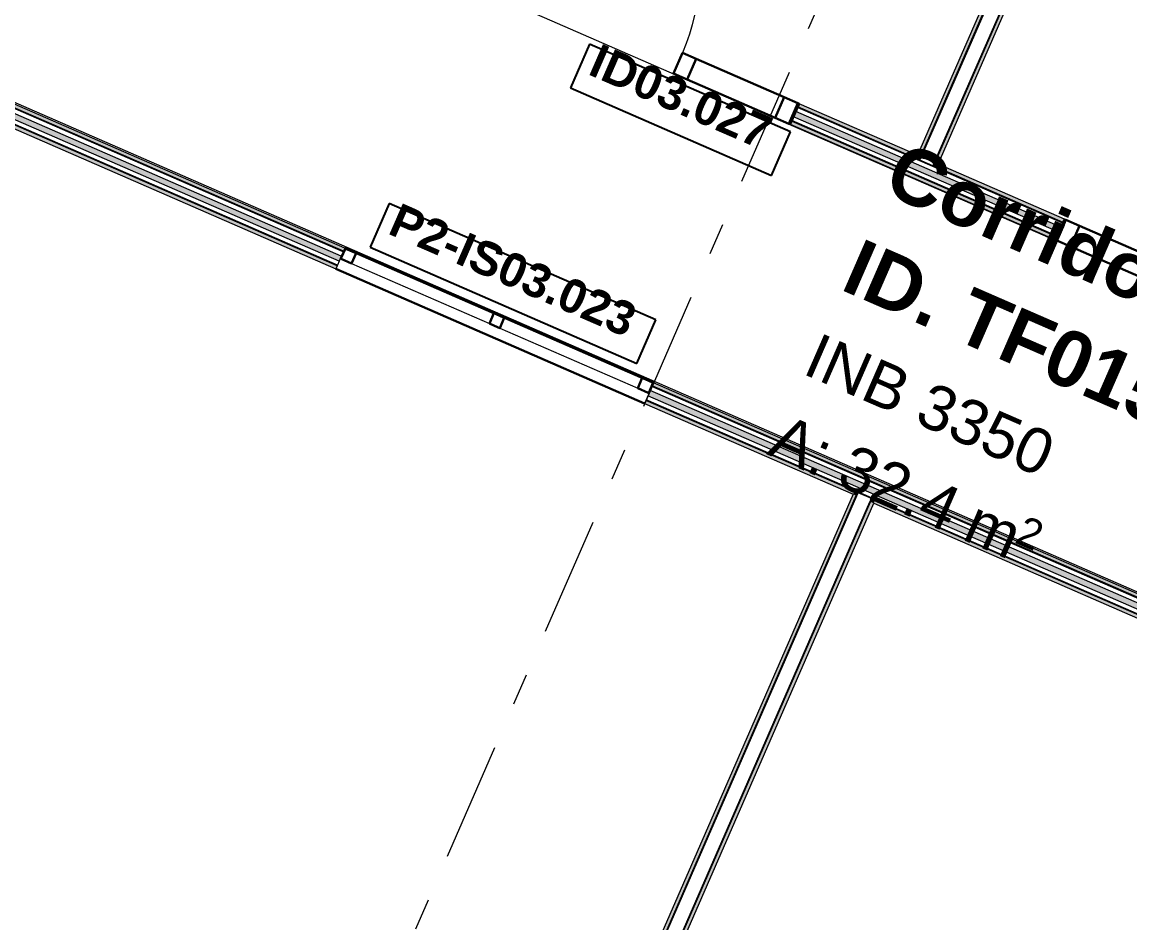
# Model space of a CAD drawing. Header units: millimetres. Extents: x -35034 to 431752, y -71616 to 25069.
# Drawn here: x 347304 to 352236, y -34125 to -30114 of the extents above; entities that cross this region are included whole.
import ezdxf
from ezdxf.enums import TextEntityAlignment as Align

# ---------------------------------------------------------------- set-up
doc = ezdxf.new("R2010")
doc.units = ezdxf.units.MM
doc.header["$MEASUREMENT"] = 0
doc.linetypes.add('Double Dashed', pattern=[1093.611073, 529.166651, -211.666656, 141.111112, -211.666656])
for name, color, linetype in [('New_A-05-M_Gross_Int_Circulation', 7, 'Continuous'), ('New_A-15-MG_Structural_Grid_Phase_2', 7, 'Continuous'), ('New_A-25-M_Wall_Int', 7, 'Continuous'), ('New_ArchiCAD Door Markers', 7, 'Continuous'), ('New_ArchiCAD Doors', 7, 'Continuous'), ('New_ArchiCAD Window Markers', 7, 'Continuous'), ('New_ArchiCAD Windows', 7, 'Continuous')]:
    doc.layers.add(name, color=color, linetype=linetype)
for name, color, linetype, lineweight, true_color in [('New_A-05-M_Gross_Int_Circulation_Pen_No__74', 7, 'Continuous', 20, 0x606060), ('New_A-15-MG_Structural_Grid_Phase_2_Pen_No__222', 7, 'Continuous', 13, 0x65af33), ('New_A-25-M_Wall_Int_Pen_No__107', 7, 'Continuous', 15, 0xa6a6a6), ('New_ArchiCAD Doors_Pen_No__43', 7, 'Continuous', 30, 0x444444), ('New_ArchiCAD Doors_Pen_No__63', 7, 'Continuous', 20, 0x606060), ('New_ArchiCAD Windows_Pen_No__23', 7, 'Continuous', 30, 0x2a2a2a), ('New_ArchiCAD Windows_Pen_No__43', 7, 'Continuous', 30, 0x444444)]:
    doc.layers.add(name, color=color, linetype=linetype, lineweight=lineweight, true_color=true_color)
for name, color, linetype, lineweight in [('New_A-25-M_Wall_Int_Pen_No__1', 7, 'Continuous', 13), ('New_ArchiCAD Door Markers_Pen_No__1', 7, 'Continuous', 13), ('New_ArchiCAD Door Markers_Pen_No__5', 7, 'Continuous', 25), ('New_ArchiCAD Doors_Pen_No__1', 7, 'Continuous', 13), ('New_ArchiCAD Window Markers_Pen_No__1', 7, 'Continuous', 13), ('New_ArchiCAD Window Markers_Pen_No__5', 7, 'Continuous', 25), ('New_ArchiCAD Windows_Pen_No__1', 7, 'Continuous', 13), ('New_ArchiCAD Windows_Pen_No__83', 8, 'Continuous', 20), ('New_ArchiCAD Zone Stamps_Pen_No__9', 7, 'Continuous', 13)]:
    doc.layers.add(name, color=color, linetype=linetype, lineweight=lineweight)
doc.styles.add('GENERATED_STYLE_1', font='')
doc.styles.add('GENERATED_STYLE_2', font='')
doc.styles.add('GENERATED_STYLE_3', font='')
doc.styles.add('GENERATED_STYLE_4', font='')
doc.styles.get('GENERATED_STYLE_1').set_extended_font_data('Swis721 BT', bold=True)
doc.styles.get('GENERATED_STYLE_2').set_extended_font_data('Arial', bold=True)
doc.styles.get('GENERATED_STYLE_3').set_extended_font_data('Arial')
doc.styles.get('GENERATED_STYLE_4').set_extended_font_data('Swis721 BT')

# ---------------------------------------------------------------- blocks, each defined once
blk = doc.blocks.new('Corridor 01-Third_INB 3350_68_2', base_point=(352061.9, -32200.4))
at = {"layer": 'New_A-05-M_Gross_Int_Circulation_Pen_No__74', "linetype": 'Continuous'}
for p, q in [((358967.8, -34165.5), (339158.2, -25527.6)), ((338642.9, -26709.4), (356580.5, -34531))]:
    blk.add_line(p, q, dxfattribs=at)
at = {"layer": 'New_ArchiCAD Zone Stamps_Pen_No__9'}
for tag, height, style, p in [('ROOM_NAME', 250, 'GENERATED_STYLE_2', (351229.1, -30640.8)), ('zoneNameLine2', 250, 'GENERATED_STYLE_2', (351040.7, -31072.9)), ('ROOM_NUMBER', 200, 'GENERATED_STYLE_3', (350852.2, -31493.6)), ('measuredAreaCode', 200, 'GENERATED_STYLE_3', (350695.2, -31853.7)), ('DUMMY_649', 200, 'GENERATED_STYLE_3', (351002.6, -31987.8)), ('DUMMY_650', 200, 'GENERATED_STYLE_3', (351492, -32201.2)), ('DUMMY_651', 133.3, 'GENERATED_STYLE_3', (351771.2, -32307.7))]:
    blk.add_attdef(tag, text='', height=height, rotation=336.4404, dxfattribs=dict(at, style=style)).set_placement(p, align=Align.TOP_LEFT)
blk = doc.blocks.new('*X1014', base_point=(341458.1, 0))
at = {"layer": 'New_A-25-M_Wall_Int_Pen_No__107', "linetype": 'Continuous'}
blk.add_hatch(color=256, dxfattribs=at).paths.add_polyline_path([(350738.8, -30534.7), (351919.7, -31049.7), (351929.7, -31026.8), (350748.8, -30511.8)])
blk = doc.blocks.new('Door with Sidelight on Side 2 19_12')
at = {"layer": 'New_ArchiCAD Doors_Pen_No__1', "linetype": 'Continuous'}
for p, q in [((-755, 0), (-755, -15)), ((755, 0), (755, -15)), ((-755, -15), (-755, -18)), ((-755, -18), (-755, -38)), ((-755, -38), (-755, -63)), ((755, -15), (755, -18)), ((755, -18), (755, -38)), ((755, -38), (755, -63)), ((-755, -63), (-755, -82)), ((-755, -82), (-755, -85)), ((-755, -85), (-755, -100)), ((755, -63), (755, -82)), ((755, -82), (755, -85)), ((755, -85), (755, -100))]:
    blk.add_line(p, q, dxfattribs=at)
at = {"layer": 'New_ArchiCAD Doors_Pen_No__43', "linetype": 'Continuous'}
for p, q in [((-748, 0), (-755, 0)), ((-755, 0), (-755, -100)), ((-682, 0), (-748, 0)), ((-748, 0), (-748, -100)), ((-254, 0), (-682, 0)), ((-682, 0), (-682, -100)), ((-682, -100), (-682, 0)), ((-254, -100), (-254, 0)), ((-188, 0), (-254, 0)), ((-254, 0), (-254, -100)), ((-188, -100), (-188, 0)), ((748, 0), (682, 0)), ((682, 0), (682, -100)), ((748, 0), (755, 0)), ((748, -100), (748, 0)), ((755, 0), (755, -100)), ((-748, -100), (-755, -100)), ((-748, -100), (-682, -100)), ((-682, -100), (-254, -100)), ((-254, -100), (-188, -100)), ((682, -100), (748, -100)), ((748, -100), (755, -100))]:
    blk.add_line(p, q, dxfattribs=at)
at = {"layer": 'New_ArchiCAD Doors_Pen_No__63', "linetype": 'Continuous'}
blk.add_line((682, 0), (682, 870), dxfattribs=at)
blk.add_arc((682, 0), 870, 90, 180, dxfattribs=at)
blk = doc.blocks.new('Door Stamp 17_18')
at = {"layer": 'New_ArchiCAD Door Markers_Pen_No__5', "linetype": 'Continuous'}
for p, q in [((206.6, 241.9), (-770.5, 241.9)), ((-770.5, 241.9), (-770.5, 30.2)), ((206.6, 241.9), (-770.5, 241.9)), ((206.6, 30.2), (206.6, 241.9)), ((-770.5, 30.2), (206.6, 30.2))]:
    blk.add_line(p, q, dxfattribs=at)
at = {"layer": 'New_ArchiCAD Door Markers_Pen_No__1', "style": 'GENERATED_STYLE_1'}
blk.add_attdef('AC_WIDO_ID', text='', height=150, rotation=180, dxfattribs=at).set_placement((147.8, 286.5), align=Align.BOTTOM_LEFT)
blk = doc.blocks.new('Wall_295_2', base_point=(359117.5, -34119.5))
at = {"layer": 'New_A-25-M_Wall_Int_Pen_No__107', "linetype": 'Continuous'}
for points in [[(350757.9, -30490.7), (351284.6, -30720.4), (351290.6, -30706.6), (350763.9, -30477)], [(350724, -30568.6), (351904.9, -31083.6), (351910.9, -31069.8), (350730, -30554.9)], [(351284.6, -30720.4), (351298.3, -30726.4), (351304.3, -30712.6), (351290.6, -30706.6)], [(351362.5, -30754.3), (351376.2, -30760.3), (351382.2, -30746.6), (351368.5, -30740.6)], [(351382.2, -30746.6), (351376.2, -30760.3), (351938.9, -31005.7), (351944.9, -30991.9)]]:
    blk.add_hatch(color=256, dxfattribs=at).paths.add_polyline_path(points)
at = {"layer": 'New_A-25-M_Wall_Int_Pen_No__107', "linetype": 'Continuous', "lineweight": 0, "true_color": 0x535353}
for points in [[(350756.7, -30493.5), (351358.6, -30755.9), (351359.7, -30753.1), (350757.9, -30490.7)], [(350730, -30554.9), (351910.9, -31069.8), (351912.1, -31067.1), (350731.2, -30552.1)], [(351298.3, -30726.4), (351301.1, -30727.6), (351307.1, -30713.8), (351304.3, -30712.6)], [(351358.6, -30755.9), (351361.3, -30757.1), (351362.5, -30754.3), (351359.7, -30753.1)], [(351359.7, -30753.1), (351362.5, -30754.3), (351368.5, -30740.6), (351365.7, -30739.4)], [(351362.5, -30754.3), (351361.3, -30757.1), (351937.7, -31008.4), (351938.9, -31005.7)]]:
    blk.add_hatch(color=251, dxfattribs=at).paths.add_polyline_path(points)
at = {"layer": 'New_A-25-M_Wall_Int_Pen_No__1', "linetype": 'Continuous'}
for p, q in [((350763.9, -30477), (350757.9, -30490.7)), ((350748.8, -30511.8), (350738.8, -30534.7)), ((350756.7, -30493.5), (350748.8, -30511.8)), ((351929.7, -31026.8), (350748.8, -30511.8)), ((350757.9, -30490.7), (350756.7, -30493.5)), ((351937.7, -31008.4), (350756.7, -30493.5)), ((351359.7, -30753.1), (350757.9, -30490.7)), ((350730, -30554.9), (350724, -30568.6)), ((350731.2, -30552.1), (350730, -30554.9)), ((351910.9, -31069.8), (350730, -30554.9)), ((350738.8, -30534.7), (350731.2, -30552.1)), ((351912.1, -31067.1), (350731.2, -30552.1)), ((351919.7, -31049.7), (350738.8, -30534.7)), ((351304.3, -30712.6), (351298.3, -30726.4)), ((351307.1, -30713.8), (351301.1, -30727.6)), ((351365.7, -30739.4), (351359.7, -30753.1)), ((351362.5, -30754.3), (351368.5, -30740.6)), ((351938.9, -31005.7), (351362.5, -30754.3)), ((351937.7, -31008.4), (351929.7, -31026.8)), ((351938.9, -31005.7), (351937.7, -31008.4)), ((351944.9, -30991.9), (351938.9, -31005.7)), ((351910.9, -31069.8), (351904.9, -31083.6)), ((351912.1, -31067.1), (351910.9, -31069.8)), ((351919.7, -31049.7), (351912.1, -31067.1)), ((351929.7, -31026.8), (351919.7, -31049.7))]:
    blk.add_line(p, q, dxfattribs=at)
at = {"layer": 'New_A-25-M_Wall_Int_Pen_No__1', "linetype": 'Continuous', "flags": 128}
for points in [[(351290.6, -30706.6), (350763.9, -30477)], [(350724, -30568.6), (351904.9, -31083.6)], [(351944.9, -30991.9), (351382.2, -30746.6)]]:
    blk.add_lwpolyline(points, dxfattribs=at)
at = {"layer": 'New_A-25-M_Wall_Int', "color": 250, "lineweight": 50, "true_color": 0x2a2a2a}
blk.add_blockref('*X1014', (341458.1, 0), dxfattribs=at)
at = {"layer": 'New_ArchiCAD Door Markers'}
ref = blk.add_blockref('Door Stamp 17_18', (350031.9, -30266.9), dxfattribs=dict(at, rotation=156.4404115839991))
ref.add_attrib('AC_WIDO_ID', 'ID03.027', dxfattribs={"layer": 'New_ArchiCAD Door Markers_Pen_No__1', "color": 7, "height": 150, "rotation": 336.4404, "style": 'GENERATED_STYLE_1'}).set_placement((349799.7, -30384.8), align=Align.BOTTOM_LEFT)
at = {"layer": 'New_ArchiCAD Doors', "color": 251, "linetype": 'Continuous', "lineweight": 20, "true_color": 0x606060, "xscale": -0.9999999999999999, "zscale": 1000, "rotation": 336.440411583999}
blk.add_blockref('Door with Sidelight on Side 2 19_12', (350071.9, -30175.2), dxfattribs=at)
at = {"layer": 'New_ArchiCAD Doors', "color": 251, "linetype": 'Continuous', "lineweight": 20, "true_color": 0x606060, "zscale": 1000, "rotation": 336.440411583999}
blk.add_blockref('Door with Sidelight on Side 2 19_12', (352636.9, -31293.7), dxfattribs=at)
blk = doc.blocks.new('Wall_298_2', base_point=(351290.6, -30706.6))
at = {"layer": 'New_A-25-M_Wall_Int_Pen_No__107', "linetype": 'Continuous'}
for points in [[(352889.4, -27040), (352649.6, -27590), (352663.3, -27596), (352903.1, -27046)], [(352967.3, -27074), (352727.5, -27624), (352741.2, -27630), (352981.1, -27080)], [(352609.6, -27681.7), (351290.6, -30706.6), (351304.3, -30712.6), (352623.3, -27687.7)], [(352687.5, -27715.7), (351368.5, -30740.6), (351382.2, -30746.6), (352701.3, -27721.7)]]:
    blk.add_hatch(color=256, dxfattribs=at).paths.add_polyline_path(points)
at = {"layer": 'New_A-25-M_Wall_Int_Pen_No__107', "linetype": 'Continuous', "lineweight": 0, "true_color": 0x535353}
for points in [[(352903.1, -27046), (352663.3, -27596), (352666.1, -27597.2), (352905.9, -27047.2)], [(352964.6, -27072.8), (352724.7, -27622.8), (352727.5, -27624), (352967.3, -27074)], [(352623.3, -27687.7), (351304.3, -30712.6), (351307.1, -30713.8), (352626.1, -27688.9)], [(352684.8, -27714.5), (351365.7, -30739.4), (351368.5, -30740.6), (352687.5, -27715.7)]]:
    blk.add_hatch(color=251, dxfattribs=at).paths.add_polyline_path(points)
at = {"layer": 'New_A-25-M_Wall_Int_Pen_No__1', "linetype": 'Continuous'}
for p, q in [((352903.1, -27046), (352663.3, -27596)), ((352905.9, -27047.2), (352666.1, -27597.2)), ((352964.6, -27072.8), (352724.7, -27622.8)), ((352967.3, -27074), (352727.5, -27624)), ((352623.3, -27687.7), (351304.3, -30712.6)), ((352626.1, -27688.9), (351307.1, -30713.8)), ((352684.8, -27714.5), (351365.7, -30739.4)), ((352687.5, -27715.7), (351368.5, -30740.6))]:
    blk.add_line(p, q, dxfattribs=at)
at = {"layer": 'New_A-25-M_Wall_Int_Pen_No__1', "linetype": 'Continuous', "flags": 128}
for points in [[(352889.4, -27040), (352649.6, -27590)], [(352741.2, -27630), (352981.1, -27080)], [(352609.6, -27681.7), (351290.6, -30706.6)], [(351382.2, -30746.6), (352701.3, -27721.7)]]:
    blk.add_lwpolyline(points, dxfattribs=at)
blk = doc.blocks.new('Wall_311_2', base_point=(347462.3, -40589.7))
at = {"layer": 'New_A-25-M_Wall_Int_Pen_No__107', "linetype": 'Continuous'}
for points in [[(347434, -40442.1), (351018, -32222.7), (351004.3, -32216.7), (347420.2, -40436.1)], [(349346.3, -36269.3), (351095.9, -32256.7), (351082.2, -32250.7), (349332.5, -36263.3)], [(349332.5, -36263.3), (349326.5, -36277), (349340.3, -36283), (349346.3, -36269.3)], [(349298.5, -36341.2), (349292.5, -36354.9), (349306.3, -36360.9), (349312.3, -36347.2)], [(349292.5, -36354.9), (347498.1, -40470.1), (347511.9, -40476.1), (349306.3, -36360.9)]]:
    blk.add_hatch(color=256, dxfattribs=at).paths.add_polyline_path(points)
at = {"layer": 'New_A-25-M_Wall_Int_Pen_No__107', "linetype": 'Continuous', "lineweight": 0, "true_color": 0x535353}
for points in [[(347436.7, -40443.3), (351020.8, -32223.9), (351018, -32222.7), (347434, -40442.1)], [(349299.7, -36338.4), (351082.2, -32250.7), (351079.4, -32249.5), (349297, -36337.2)], [(349326.5, -36277), (349325.3, -36279.8), (349339.1, -36285.8), (349340.3, -36283)], [(349295.8, -36340), (347495.4, -40468.9), (347498.1, -40470.1), (349298.5, -36341.2)], [(349297, -36337.2), (349295.8, -36340), (349298.5, -36341.2), (349299.7, -36338.4)], [(349299.7, -36338.4), (349298.5, -36341.2), (349312.3, -36347.2), (349313.5, -36344.4)]]:
    blk.add_hatch(color=251, dxfattribs=at).paths.add_polyline_path(points)
at = {"layer": 'New_A-25-M_Wall_Int_Pen_No__1', "linetype": 'Continuous'}
for p, q in [((347434, -40442.1), (351018, -32222.7)), ((347436.7, -40443.3), (351020.8, -32223.9)), ((347495.4, -40468.9), (351079.4, -32249.5)), ((349299.7, -36338.4), (351082.2, -32250.7)), ((349339.1, -36285.8), (349325.3, -36279.8)), ((349340.3, -36283), (349326.5, -36277)), ((347498.1, -40470.1), (349298.5, -36341.2)), ((349298.5, -36341.2), (349312.3, -36347.2)), ((349313.5, -36344.4), (349299.7, -36338.4))]:
    blk.add_line(p, q, dxfattribs=at)
at = {"layer": 'New_A-25-M_Wall_Int_Pen_No__1', "linetype": 'Continuous', "flags": 128}
for points in [[(351004.3, -32216.7), (347420.2, -40436.1)], [(349346.3, -36269.3), (351095.9, -32256.7)], [(347511.9, -40476.1), (349306.3, -36360.9)]]:
    blk.add_lwpolyline(points, dxfattribs=at)
blk = doc.blocks.new('*X1118', base_point=(341458.1, 0))
at = {"layer": 'New_A-25-M_Wall_Int_Pen_No__107', "linetype": 'Continuous'}
blk.add_hatch(color=256, dxfattribs=at).paths.add_polyline_path([(347157.1, -30484.6), (347151.9, -30496.5), (348715.5, -31178.3), (348720.7, -31166.4), (348725.5, -31155.4), (347161.9, -30473.6)])
blk = doc.blocks.new('*X1119', base_point=(341458.1, 0))
at = {"layer": 'New_A-25-M_Wall_Int_Pen_No__107', "linetype": 'Continuous'}
blk.add_hatch(color=256, dxfattribs=at).paths.add_polyline_path([(350095.6, -31766), (350090.4, -31777.9), (354853.9, -33855), (354863.9, -33832.1), (350100.4, -31755)])
blk = doc.blocks.new('Horizontal Multi-Sash Window 19_3')
at = {"layer": 'New_ArchiCAD Windows_Pen_No__1', "linetype": 'Continuous'}
for p, q in [((-750, -12), (-750, 0)), ((750, -12), (750, 0)), ((-750, -32), (-750, -12)), ((-750, -35), (-750, -32)), ((-750, -50), (-750, -35)), ((750, -32), (750, -12)), ((750, -35), (750, -32)), ((750, -50), (750, -35))]:
    blk.add_line(p, q, dxfattribs=at)
at = {"layer": 'New_ArchiCAD Windows_Pen_No__23', "linetype": 'Continuous'}
for p, q in [((-750, 50), (750, 50)), ((-750, -50), (750, -50))]:
    blk.add_line(p, q, dxfattribs=at)
at = {"layer": 'New_ArchiCAD Windows_Pen_No__43', "linetype": 'Continuous'}
for p, q in [((-750, 0), (-745, 0)), ((-745, 0), (-695, 0)), ((-695, 0), (-695, -50)), ((-25, -50), (-25, 0)), ((-25, 0), (0, 0)), ((0, 0), (25, 0)), ((25, 0), (25, -50)), ((695, -50), (695, 0)), ((695, 0), (745, 0)), ((745, 0), (750, 0)), ((-745, -50), (-750, -50)), ((-695, -50), (-745, -50)), ((0, -50), (-25, -50)), ((25, -50), (0, -50)), ((745, -50), (695, -50)), ((750, -50), (745, -50))]:
    blk.add_line(p, q, dxfattribs=at)
at = {"layer": 'New_ArchiCAD Windows_Pen_No__83', "linetype": 'Continuous'}
for p, q in [((-745, -50), (-745, 0)), ((-695, 0), (-25, 0)), ((25, 0), (695, 0)), ((745, -50), (745, 0)), ((-25, -50), (-695, -50)), ((695, -50), (25, -50))]:
    blk.add_line(p, q, dxfattribs=at)
blk = doc.blocks.new('Window Stamp 18_8')
at = {"layer": 'New_ArchiCAD Window Markers_Pen_No__5', "linetype": 'Continuous'}
for p, q in [((647.5, -150), (-647.5, -150)), ((-647.5, -150), (-647.5, -361.8)), ((647.5, -150), (-647.5, -150)), ((647.5, -361.8), (647.5, -150)), ((-647.5, -361.8), (647.5, -361.8))]:
    blk.add_line(p, q, dxfattribs=at)
at = {"layer": 'New_ArchiCAD Window Markers_Pen_No__1', "style": 'GENERATED_STYLE_1'}
blk.add_attdef('AC_WIDO_ID', text='', height=150, rotation=180, dxfattribs=at).set_placement((588.7, -105.4), align=Align.BOTTOM_LEFT)
blk = doc.blocks.new('Wall_312_2', base_point=(357231.8, -34823.2))
at = {"layer": 'New_A-25-M_Wall_Int_Pen_No__107', "linetype": 'Continuous', "lineweight": 0, "true_color": 0x535353}
for points in [[(347169.9, -30455.3), (348733.5, -31137.1), (348734.7, -31134.3), (347171.1, -30452.5)], [(347143.1, -30516.7), (348706.7, -31198.5), (348707.9, -31195.7), (347144.3, -30514)], [(350109.6, -31733.9), (350108.4, -31736.6), (354871.9, -33813.8), (354873.1, -33811)], [(350081.6, -31798.1), (351024, -32209), (351025.2, -32206.2), (350082.8, -31795.3)], [(351018, -32222.7), (351020.8, -32223.9), (351026.8, -32210.2), (351024, -32209)], [(351024, -32209), (351026.8, -32210.2), (351028, -32207.4), (351025.2, -32206.2)], [(351028, -32207.4), (351026.8, -32210.2), (354845.2, -33875.2), (354846.3, -33872.4)], [(351079.4, -32249.5), (351082.2, -32250.7), (351088.2, -32237), (351085.4, -32235.8)]]:
    blk.add_hatch(color=251, dxfattribs=at).paths.add_polyline_path(points)
at = {"layer": 'New_A-25-M_Wall_Int_Pen_No__107', "linetype": 'Continuous'}
for points in [[(347171.1, -30452.5), (348734.7, -31134.3), (348740.7, -31120.6), (347177.1, -30438.8)], [(347143.1, -30516.7), (347137.1, -30530.5), (348700.7, -31212.2), (348706.7, -31198.5)], [(350115.6, -31720.1), (350109.6, -31733.9), (354873.1, -33811), (354879.1, -33797.3)], [(350081.6, -31798.1), (350075.6, -31811.8), (351004.3, -32216.7), (351010.3, -32203)], [(351004.3, -32216.7), (351018, -32222.7), (351024, -32209), (351010.3, -32203)], [(351082.2, -32250.7), (351095.9, -32256.7), (351101.9, -32243), (351088.2, -32237)], [(351101.9, -32243), (351095.9, -32256.7), (354839.2, -33888.9), (354845.2, -33875.2)]]:
    blk.add_hatch(color=256, dxfattribs=at).paths.add_polyline_path(points)
at = {"layer": 'New_A-25-M_Wall_Int_Pen_No__1', "linetype": 'Continuous'}
for p, q in [((348725.5, -31155.4), (347161.9, -30473.6)), ((348733.5, -31137.1), (347169.9, -30455.3)), ((348734.7, -31134.3), (347171.1, -30452.5)), ((348706.7, -31198.5), (347143.1, -30516.7)), ((348707.9, -31195.7), (347144.3, -30514)), ((348715.5, -31178.3), (347151.9, -30496.5)), ((348720.7, -31166.4), (348715.5, -31178.3)), ((348725.5, -31155.4), (348720.7, -31166.4)), ((348733.5, -31137.1), (348725.5, -31155.4)), ((348734.7, -31134.3), (348733.5, -31137.1)), ((348740.7, -31120.6), (348734.7, -31134.3)), ((348706.7, -31198.5), (348700.7, -31212.2)), ((348707.9, -31195.7), (348706.7, -31198.5)), ((348715.5, -31178.3), (348707.9, -31195.7)), ((350100.4, -31755), (350095.6, -31766)), ((350108.4, -31736.6), (350100.4, -31755)), ((354863.9, -33832.1), (350100.4, -31755)), ((350109.6, -31733.9), (350108.4, -31736.6)), ((354871.9, -33813.8), (350108.4, -31736.6)), ((350115.6, -31720.1), (350109.6, -31733.9)), ((354873.1, -33811), (350109.6, -31733.9)), ((350081.6, -31798.1), (350075.6, -31811.8)), ((350082.8, -31795.3), (350081.6, -31798.1)), ((351010.3, -32203), (350081.6, -31798.1)), ((350090.4, -31777.9), (350082.8, -31795.3)), ((351025.2, -32206.2), (350082.8, -31795.3)), ((350095.6, -31766), (350090.4, -31777.9)), ((354853.9, -33855), (350090.4, -31777.9)), ((351024, -32209), (351010.3, -32203)), ((351024, -32209), (351018, -32222.7)), ((351020.8, -32223.9), (351026.8, -32210.2)), ((351028, -32207.4), (351025.2, -32206.2)), ((351085.4, -32235.8), (351026.8, -32210.2)), ((354846.3, -33872.4), (351028, -32207.4)), ((351079.4, -32249.5), (351085.4, -32235.8)), ((351082.2, -32250.7), (351088.2, -32237)), ((351101.9, -32243), (351088.2, -32237)), ((354845.2, -33875.2), (351101.9, -32243))]:
    blk.add_line(p, q, dxfattribs=at)
at = {"layer": 'New_A-25-M_Wall_Int_Pen_No__1', "linetype": 'Continuous', "flags": 128}
for points in [[(348740.7, -31120.6), (347177.1, -30438.8)], [(347137.1, -30530.5), (348700.7, -31212.2)], [(354879.1, -33797.3), (350115.6, -31720.1)], [(350075.6, -31811.8), (351004.3, -32216.7)], [(351095.9, -32256.7), (354839.2, -33888.9)]]:
    blk.add_lwpolyline(points, dxfattribs=at)
at = {"layer": 'New_A-25-M_Wall_Int', "color": 250, "lineweight": 50, "true_color": 0x2a2a2a}
for name in ['*X1118', '*X1119']:
    blk.add_blockref(name, (341458.1, 0), dxfattribs=at)
at = {"layer": 'New_ArchiCAD Window Markers'}
ref = blk.add_blockref('Window Stamp 18_8', (349388.2, -31512), dxfattribs=dict(at, rotation=156.4404115839917))
ref.add_attrib('AC_WIDO_ID', 'P2-IS03.023', dxfattribs={"layer": 'New_ArchiCAD Window Markers_Pen_No__1', "color": 7, "height": 150, "rotation": 336.4404, "style": 'GENERATED_STYLE_1'}).set_placement((348908.5, -31094.6), align=Align.BOTTOM_LEFT)
at = {"layer": 'New_ArchiCAD Windows', "color": 251, "linetype": 'Continuous', "lineweight": 20, "true_color": 0x606060, "xscale": -1, "zscale": 1000, "rotation": 156.4404115839917}
blk.add_blockref('Horizontal Multi-Sash Window 19_3', (349408.2, -31466.2), dxfattribs=at)
blk = doc.blocks.new('Standard grid marker_13')
at = {"layer": 'New_A-15-MG_Structural_Grid_Phase_2_Pen_No__222', "linetype": 'Double Dashed'}
blk.add_line((2211.6, 0), (53472.7, 0), dxfattribs=at)
at = {"layer": 'New_A-15-MG_Structural_Grid_Phase_2_Pen_No__222', "style": 'GENERATED_STYLE_4'}
for tag, p in [('AC_MarkerText_1_0', (-500, 1206.2)), ('AC_MarkerText_1_1', (56184.2, 1206.2))]:
    blk.add_attdef(tag, text='', height=350, rotation=270, dxfattribs=at).set_placement(p, align=Align.MIDDLE_CENTER)

msp = doc.modelspace()

# ---------------------------------------------------------------- block references
at = {"layer": 'New_A-05-M_Gross_Int_Circulation', "linetype": 'Continuous'}
ref = msp.add_blockref('Corridor 01-Third_INB 3350_68_2', (352061.9, -32200.4), dxfattribs=at)
ref.add_attrib('ROOM_NAME', 'Corridor 01-Third', dxfattribs={"layer": 'New_ArchiCAD Zone Stamps_Pen_No__9', "color": 7, "height": 250, "rotation": 336.4404, "style": 'GENERATED_STYLE_2'}).set_placement((351229.1, -30640.8), align=Align.TOP_LEFT)
ref.add_attrib('ROOM_NUMBER', 'INB 3350', dxfattribs={"layer": 'New_ArchiCAD Zone Stamps_Pen_No__9', "color": 7, "height": 200, "rotation": 336.4404, "style": 'GENERATED_STYLE_3'}).set_placement((350852.2, -31493.6), align=Align.TOP_LEFT)
ref.add_attrib('zoneNameLine2', 'ID. TF015', dxfattribs={"layer": 'New_ArchiCAD Zone Stamps_Pen_No__9', "color": 7, "height": 250, "rotation": 336.4404, "style": 'GENERATED_STYLE_2'}).set_placement((351040.7, -31072.9), align=Align.TOP_LEFT)
ref.add_attrib('measuredAreaCode', 'A: ', dxfattribs={"layer": 'New_ArchiCAD Zone Stamps_Pen_No__9', "color": 7, "height": 200, "rotation": 336.4404, "style": 'GENERATED_STYLE_3'}).set_placement((350695.2, -31853.7), align=Align.TOP_LEFT)
ref.add_attrib('DUMMY_649', '32.4', dxfattribs={"layer": 'New_ArchiCAD Zone Stamps_Pen_No__9', "color": 7, "height": 200, "rotation": 336.4404, "style": 'GENERATED_STYLE_3'}).set_placement((351002.6, -31987.8), align=Align.TOP_LEFT)
ref.add_attrib('DUMMY_650', ' m', dxfattribs={"layer": 'New_ArchiCAD Zone Stamps_Pen_No__9', "color": 7, "height": 200, "rotation": 336.4404, "style": 'GENERATED_STYLE_3'}).set_placement((351492, -32201.2), align=Align.TOP_LEFT)
ref.add_attrib('DUMMY_651', '2', dxfattribs={"layer": 'New_ArchiCAD Zone Stamps_Pen_No__9', "color": 7, "height": 133.3, "rotation": 336.4404, "style": 'GENERATED_STYLE_3'}).set_placement((351771.2, -32307.7), align=Align.TOP_LEFT)
at = {"layer": 'New_A-15-MG_Structural_Grid_Phase_2', "color": 8, "linetype": 'Continuous', "lineweight": 15, "zscale": 1000, "rotation": 66.44041158399293}
msp.add_blockref('Standard grid marker_13', (339134.2, -56907.5), dxfattribs=at)
at = {"layer": 'New_A-25-M_Wall_Int', "color": 250, "lineweight": 50, "true_color": 0x2a2a2a}
for name, p in [('Wall_295_2', (359117.5, -34119.5)), ('Wall_312_2', (357231.8, -34823.2)), ('Wall_298_2', (351290.6, -30706.6)), ('Wall_311_2', (347462.3, -40589.7))]:
    msp.add_blockref(name, p, dxfattribs=at)

doc.saveas('drawing.dxf')
